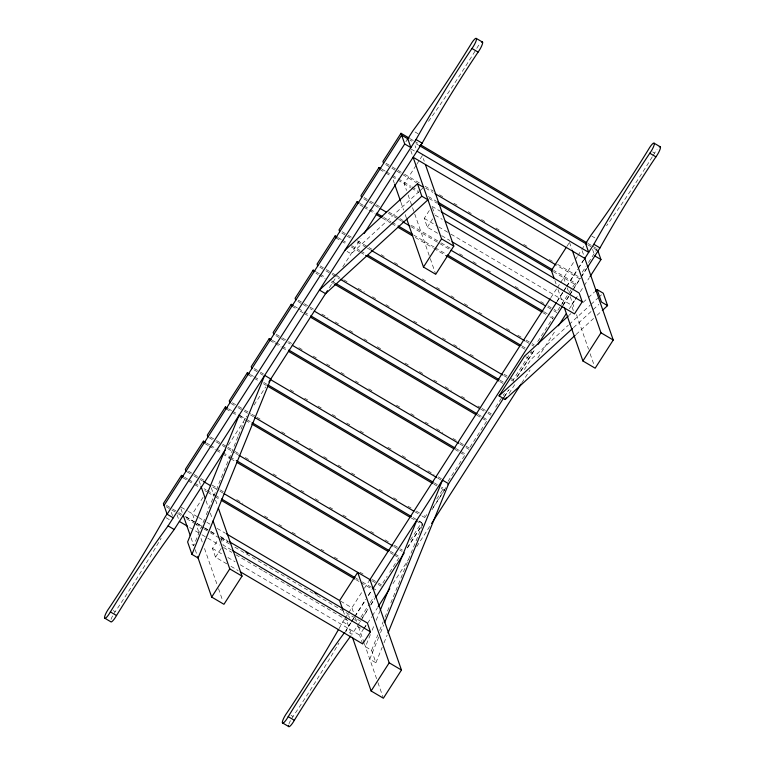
<?xml version="1.0" encoding="UTF-8"?>
<svg xmlns="http://www.w3.org/2000/svg" width="765" height="765" viewBox="0 0 765 765"><rect width="100%" height="100%" fill="white"/><g stroke="black" fill="none" stroke-linecap="round" stroke-linejoin="round"><path stroke-width="0.57" stroke-dasharray="3.83 2.87" d="M204.494 519.119L193.746 545.569L190.686 543.762M206.282 514.711L238.068 436.461M238.517 435.361L243.892 422.137M370.375 634.587L365.45 646.712L371.58 650.317L375.911 662.758L382.194 647.286M372.163 630.178L373.951 625.77M376.189 620.262L379.775 611.445M371.58 650.317L377.843 634.893M379.641 630.484L383.217 621.668M385.015 617.259L389.041 607.343M390.829 602.935L423.064 523.585L418.981 521.175M378.761 637.044L369.782 659.143L375.911 662.758M380.549 632.626L383.695 624.89M383.992 642.868L387.138 635.132M405.861 141.802L407.793 138.79M228.324 445.182L246.99 416.093M254.076 405.048L265.694 386.956M329.399 287.688L337.136 275.62M342.816 266.775L360.956 238.498M203.05 497.336L192.455 513.851L194.788 520.544M416.084 165.374L404.236 183.839L406.569 190.533M416.705 164.408L422.318 155.668L424.259 161.243M226.842 563.872L215.52 557.207L212.46 548.409L217.824 540.052M437.599 233.258L427.3 227.195L424.24 218.398L429.605 210.04M215.52 557.207L222.08 546.985M427.3 227.195L432.665 218.838M566.989 246.244L568.864 243.327M338.981 628.677A299.813 63.648 -59.5 0 0 342.844 621.849L344.776 618.847M345.426 617.843L347.999 613.826L349.548 618.197M348.639 612.822L363.729 589.308M364.36 588.342L368.72 581.534M550.857 297.719L556.662 288.682M557.303 287.678L559.875 283.662M560.525 282.668L574.687 260.588M575.337 259.584L577.269 256.571M577.91 255.567L581.132 250.547M581.773 249.543L584.517 245.269M345.111 632.282A299.813 63.648 -59.5 0 0 348.983 625.464L350.915 622.452M351.556 621.448L354.128 617.441L355.295 620.711M354.778 616.437L365.737 599.358M368.3 595.361L372.173 589.318M556.987 301.343L566.014 287.277M566.645 286.292L577.604 269.213M578.235 268.228L583.399 260.186M351.059 622.614L345.914 630.647L352.043 634.261L360.43 621.19M351.709 621.61L354.396 617.422M354.922 616.6L365.871 599.54M368.453 595.524L371.666 590.504M557.14 301.486L562.935 292.459M563.585 291.455L566.157 287.439M566.808 286.435L577.747 269.376M578.397 268.372L583.552 260.349M360.87 617.202L369.6 603.604M370.222 602.629L373.961 596.805M382.825 582.997L387.186 576.188M389.681 572.306L399.655 556.767L394.52 553.736M410.384 540.042L421.611 522.552L412.364 517.111M426.727 514.577L425.483 516.518L422.395 514.702M436.7 499.029L443.557 488.347L441.501 487.133M448.061 481.338L465.512 454.142L460.377 451.111M470.006 447.133L487.468 419.928L482.332 416.906M495.701 407.095L502.557 396.404M503.188 395.438L504.431 393.497M513.946 381.572L513.296 379.689L531.369 351.508L532.029 353.401M537.738 341.592L553.325 317.303L548.189 314.281M557.819 310.294L560.936 305.436M561.567 304.47L568.424 293.779M569.045 292.813L572.163 287.956M572.784 286.98L575.28 283.098L553.707 270.389M582.27 272.197L586.009 266.373M588.505 262.491L597.236 248.883M362.151 618.11L368.386 608.404M370.872 604.513L375.089 597.953M407.286 547.778L422.739 523.7M432.99 507.721L445.918 487.573M503.839 397.322L508.381 390.246M516.758 377.202L534.142 350.112M562.839 305.378L580.501 277.867M581.056 276.997L586.669 268.257M361.061 620.205L368.156 609.15M370.719 605.153L374.592 599.119M407.429 547.96L422.892 523.862M431.9 509.815L444.8 489.715M504.671 396.433L509.174 389.395M517.551 376.361L534.936 349.261M563.269 305.12L569.074 296.074M569.705 295.089L572.287 291.054M572.928 290.069L580.664 278.011M581.295 277.026L586.459 268.974M509.021 393.497L516.05 382.548M524.36 369.6L530.757 359.636L568.309 325.211M362.686 643.901L359.627 635.103L363.203 629.538M363.796 628.601L366.186 624.89M573.329 310.59L571.407 305.092L576.179 297.661M363.987 628.82L371.714 616.781M372.354 615.777L377.508 607.745M392.961 583.666L408.414 559.588M416.782 546.535L429.662 526.473M521.749 382.988L530.116 369.935M537.843 357.896L555.227 330.805M569.399 308.735L574.553 300.702M575.194 299.698L577.766 295.682M580.348 291.675L583.561 286.655M584.211 285.651L589.356 277.628M419.249 191.384L351.125 253.817L347.042 251.417M420.119 190.581L422.739 188.18M569.16 315.199L570.91 313.602M583.131 302.395L587.501 298.388M588.371 297.585L594.491 291.981M569.179 324.417L590.14 305.206M591.01 304.403L598 297.996M598.871 297.193L601.491 294.793M573.434 327.688L598.813 304.422M576.064 334.506L593.573 318.46M597.073 315.257L601.443 311.25M652.574 151.881L654.62 153.086A7.583 1.607 -59.5 0 1 657.078 149.29M415.003 131.943L418.072 133.751M591.814 236.098L594.874 237.905M410.25 138.742L413.33 140.559M414.362 141.162L419.497 144.183M587.989 243.442L592.091 245.861M593.124 246.464L596.203 248.281M409.877 140.024L411.933 141.229M415.978 143.61L418.101 144.862M587.616 244.724L592.751 247.745M593.783 248.348L596.863 250.165M411.073 149.041L415.194 151.47M386.009 163.28L391.145 166.311M392.168 166.913L403.471 173.569M404.503 174.171L420.941 183.858M425.044 186.278L433.267 191.116M439.435 194.75L443.537 197.169M453.817 203.222L457.919 205.642M468.199 211.695L471.278 213.512M481.548 219.565L485.66 221.984M495.94 228.037L500.042 230.456M523.671 244.379L527.783 246.799M549.356 259.507L552.445 261.324M557.58 264.346L579.153 277.054L579.813 278.938L557.207 265.627M385.637 164.561L390.772 167.583M391.804 168.195L395.907 170.614M396.939 171.217L416.456 182.72M425.703 188.161L432.894 192.398M382.137 169.314L385.216 171.131M386.239 171.743L391.384 174.764M392.407 175.367L410.901 186.268M411.924 186.87L418.092 190.504M428.362 196.548L436.586 201.396M379.708 169.39L384.843 172.412M385.876 173.014L391.011 176.046M392.034 176.648L410.528 187.54M411.56 188.152L418.751 192.388M429.022 198.441L437.236 203.28M553.334 271.661L575.94 284.982L575.28 283.098M431.986 206.33L440.219 211.178M435.055 215.118L442.256 219.364M424.24 218.398L437.618 226.277M438.651 226.889L449.973 233.555M450.996 234.167L571.407 305.092M441.711 235.677L449.944 240.535M364.054 197.494L369.189 200.516M370.222 201.119L375.357 204.15M376.38 204.752L379.469 206.569M388.716 212.01L398.986 218.063M400.009 218.675L403.098 220.492M411.312 225.331L440.076 242.276M441.109 242.878L450.356 248.329M459.602 253.77L462.682 255.586M472.952 261.64L477.064 264.059M487.343 270.112L491.446 272.531M515.075 286.454L519.186 288.874M540.759 301.582L543.848 303.399M547.95 305.818L553.095 308.85M554.118 309.452L556.174 310.666M363.681 198.766L367.793 201.185M368.816 201.797L373.961 204.819M374.984 205.422L379.096 207.851M388.343 213.292L397.59 218.742M398.613 219.345L401.692 221.162M410.939 226.612L438.68 242.945M439.712 243.557L448.959 248.998M547.587 307.1L552.722 310.121M553.745 310.733L556.824 312.55M360.181 203.528L363.26 205.345M364.293 205.948L374.563 212.001M383.81 217.442L391.001 221.687M392.024 222.29L397.169 225.312M413.607 234.998L434.147 247.105M435.18 247.707L446.483 254.363M544.078 311.852L547.166 313.669M359.808 204.81L362.887 206.617M363.92 207.229L368.032 209.648M369.055 210.251L375.223 213.884M382.414 218.121L390.628 222.959M391.661 223.571L395.763 225.991M415.29 237.485L432.751 247.774M433.784 248.376L446.11 255.644M542.681 312.531L545.761 314.348M549.872 316.767L552.952 318.584M342.098 231.699L347.233 234.721M348.266 235.333L351.345 237.15M357.513 240.774L371.895 249.247M381.142 254.697L384.221 256.514M394.501 262.567L398.603 264.986M422.232 278.9L426.344 281.329M436.624 287.372L440.726 289.801M451.006 295.845L454.085 297.661M464.355 303.715L468.467 306.134M478.737 312.187L482.849 314.606M506.478 328.529L510.59 330.949M517.781 335.185L521.893 337.604M526.004 340.033L531.14 343.055M532.163 343.657L534.219 344.872M341.726 232.981L345.837 235.4M346.87 236.003L350.972 238.422M357.14 242.056L366.387 247.506M367.41 248.109L371.522 250.528M525.631 341.305L530.767 344.336M531.79 344.939L533.846 346.153M338.226 237.733L341.305 239.55M342.338 240.153L347.473 243.184M351.584 245.603L359.799 250.442M360.831 251.054L365.966 254.076M522.122 346.067L525.211 347.884M335.797 237.8L346.076 243.853M351.212 246.885L359.435 251.723M360.458 252.326L364.57 254.745M521.759 347.348L524.838 349.156M525.641 356.624L530.757 359.636M320.153 265.904L325.288 268.936M326.311 269.538L331.446 272.56M332.479 273.172L335.558 274.989M336.59 275.591L342.749 279.225M343.781 279.827L347.884 282.247M358.163 288.3L364.322 291.934M372.545 296.772L375.625 298.589M385.904 304.642L390.007 307.061M413.636 320.984L417.747 323.404M428.018 329.457L432.129 331.876M442.409 337.929L445.488 339.736M453.702 344.585L459.87 348.218M470.14 354.262L474.252 356.691M504.049 374.238L507.128 376.055M511.24 378.474L513.296 379.689M319.78 267.186L324.915 270.208M325.938 270.82L331.082 273.841M332.106 274.453L339.297 278.69M503.676 375.519L506.755 377.336M510.867 379.756L512.923 380.96M316.27 271.948L319.359 273.755M320.382 274.367L325.517 277.389M331.685 281.023L334.764 282.84M500.176 380.272L503.255 382.089M315.907 273.22L317.953 274.434M318.986 275.037L325.154 278.67M331.312 282.304L333.368 283.509M499.803 381.553L502.882 383.37M298.197 300.119L303.332 303.141M304.355 303.743L313.602 309.194M321.826 314.032L327.984 317.666M335.185 321.902L339.287 324.322M349.567 330.375L353.669 332.794M363.949 338.847L367.028 340.664M377.298 346.717L381.41 349.136M405.039 363.059L409.151 365.479M419.421 371.532L423.533 373.951M433.803 380.004L436.892 381.821M445.106 386.66L451.274 390.293M461.544 396.347L465.656 398.766M477.982 406.024L481.07 407.841M482.093 408.443L487.228 411.474M488.261 412.077L491.34 413.894M297.824 301.391L301.936 303.82M302.959 304.422L309.127 308.056M310.15 308.658L312.206 309.863M480.697 409.122L486.856 412.756M487.888 413.358L490.967 415.175M294.324 306.153L297.403 307.97M298.426 308.572L309.729 315.228M478.221 414.487L481.3 416.294M291.895 306.22L296.007 308.639M300.109 311.059L303.198 312.875M304.221 313.487L309.356 316.509M476.825 415.156L480.927 417.575M481.96 418.187L487.095 421.209M276.242 334.324L281.377 337.346M282.409 337.958L287.544 340.98M288.568 341.582L291.656 343.399M298.847 347.635L302.95 350.064M313.229 356.108L316.308 357.924M326.579 363.977L330.69 366.397M340.97 372.45L345.072 374.869M355.352 380.922L358.431 382.739M368.701 388.792L372.813 391.211M396.442 405.134L400.554 407.554M410.824 413.607L414.936 416.026M425.206 422.079L428.295 423.896M436.509 428.735L442.677 432.368M452.947 438.422L459.115 442.046M460.138 442.658L469.385 448.099M275.869 335.606L279.98 338.025M281.004 338.627L287.171 342.261M288.195 342.863L290.251 344.078M459.765 443.93L464.91 446.961M465.933 447.563L469.012 449.38M272.369 340.358L275.448 342.175M276.481 342.777L287.774 349.442M456.265 448.692L459.344 450.509M269.94 340.435L274.052 342.854M275.075 343.456L281.243 347.09M282.266 347.693L286.378 350.112M454.869 449.361L458.981 451.79M460.004 452.392L465.139 455.414M254.286 368.529L259.421 371.561M260.454 372.163L263.533 373.98M290.251 389.71L294.353 392.139M304.633 398.192L307.712 399.999M317.982 406.052L322.094 408.472M332.364 414.525L336.476 416.944M346.755 422.997L349.834 424.814M360.105 430.867L364.216 433.286M387.845 447.209L391.957 449.629M402.227 455.682L406.339 458.101M416.609 464.154L419.698 465.971M427.912 470.81L434.08 474.443M438.192 476.863L442.294 479.282M253.913 369.811L259.058 372.842M260.081 373.444L263.16 375.261M437.819 478.144L440.898 479.961M250.413 374.573L253.492 376.39M254.525 376.992L259.66 380.014M263.772 382.433L266.851 384.25M434.31 482.897L437.398 484.714M247.984 374.64L253.129 377.661M254.152 378.273L259.287 381.295M263.399 383.714L266.478 385.531M433.946 484.178L437.025 485.995M441.137 488.414L444.216 490.231L443.557 488.347M232.331 402.744L237.475 405.766M238.498 406.368L243.633 409.399M244.666 410.002L250.824 413.636M251.857 414.238L255.969 416.657M256.992 417.269L260.071 419.086M281.644 431.795L285.756 434.214M296.036 440.267L299.115 442.084M309.385 448.127L313.497 450.556M323.767 456.6L327.879 459.029M338.159 465.072L341.238 466.889M351.508 472.942L355.62 475.361M379.249 489.284L383.361 491.704M393.631 497.757L397.743 500.176M408.013 506.229L411.101 508.046M416.236 511.068L421.372 514.099M230.934 403.413L237.102 407.047M238.125 407.649L243.26 410.681M244.293 411.283L249.428 414.305M250.461 414.917L253.54 416.734M414.831 511.747L420.999 515.381M422.031 515.983L425.111 517.8M228.458 408.778L231.546 410.595M232.57 411.197L237.705 414.228M238.737 414.831L245.928 419.067M246.952 419.669L251.063 422.089M240.124 415.816L245.24 418.828M226.038 408.845L231.173 411.876M232.197 412.478L237.332 415.5M238.364 416.112L244.532 419.736M245.555 420.348L250.691 423.37M410.958 517.781L415.07 520.2M416.103 520.812L422.261 524.436L421.611 522.552M210.385 436.949L215.52 439.98M216.543 440.583L221.687 443.604M222.711 444.216L226.822 446.636M227.846 447.238L234.014 450.872M235.037 451.474L239.149 453.894M245.316 457.527L251.475 461.161M273.048 473.87L277.159 476.289M287.439 482.342L290.518 484.159M300.788 490.212L304.9 492.631M315.17 498.684L319.282 501.104M329.552 507.157L332.641 508.964M342.911 515.017L347.023 517.446M370.652 531.359L374.764 533.779M385.034 539.832L389.146 542.251M394.281 545.282L399.416 548.304M400.449 548.916L402.495 550.121M208.979 437.628L215.147 441.252M216.179 441.864L221.315 444.886M222.338 445.488L226.45 447.917M227.473 448.52L234.664 452.756M235.697 453.358L237.752 454.573M393.908 546.564L402.132 551.402M206.512 442.983L209.591 444.8M210.614 445.412L215.759 448.433M216.782 449.036L221.917 452.067M222.95 452.67L229.108 456.303M230.141 456.906L235.276 459.937M390.408 551.316L393.487 553.133M205.106 443.662L208.195 445.479M209.218 446.081L215.386 449.715M216.409 450.317L221.544 453.349M222.577 453.951L229.768 458.187M230.791 458.79L234.903 461.209M390.035 552.598L393.114 554.415M394.147 555.017L398.259 557.436M188.429 471.154L199.732 477.819M200.755 478.421L203.844 480.238M212.058 485.077L219.249 489.313M220.282 489.916L223.361 491.732M236.72 499.602L242.878 503.236M264.451 515.945L268.563 518.364M278.833 524.417L281.922 526.234M292.192 532.287L296.304 534.706M306.574 540.759L310.686 543.179M320.956 549.232L324.044 551.049M334.315 557.092L338.426 559.521M359.999 572.23L363.079 574.046M372.326 579.488L377.461 582.519M378.493 583.121L381.572 584.938M187.033 471.833L193.191 475.467M194.224 476.069L202.438 480.908M212.718 486.961L218.876 490.594M219.909 491.197L222.988 493.014M371.953 580.769L377.097 583.791M378.12 584.403L381.2 586.22M184.556 477.197L187.635 479.014M188.668 479.617L193.803 482.639M194.826 483.251L199.961 486.272M204.073 488.692L206.129 489.906M207.152 490.508L214.343 494.745M215.376 495.347L220.511 498.378M356.127 578.264L358.183 579.478M362.285 581.897L371.532 587.338M372.565 587.95L377.7 590.972M183.16 477.867L187.262 480.286M188.295 480.898L193.43 483.92M194.453 484.522L199.598 487.554M204.733 490.575L206.789 491.79M207.812 492.392L213.98 496.026M215.003 496.628L220.138 499.66M355.754 579.545L359.866 581.964M360.889 582.567L371.168 588.62M181.209 507.224L187.387 510.867M188.362 511.441L197.666 516.92M198.69 517.523L205.89 521.768M206.923 522.371L210.002 524.188M217.203 528.424L225.426 533.272M340.645 601.147L351.89 607.764L353.832 613.348M220.205 536.341L227.406 540.578M166.474 505.369L171.609 508.39M172.641 509.002L177.776 512.024M178.8 512.627L181.888 514.443M185.991 516.863L196.27 522.916M197.293 523.528L203.461 527.152M204.485 527.764L209.629 530.786M210.652 531.388L215.787 534.419M220.922 537.441L228.113 541.677M185.302 516.624L203.815 527.534M204.838 528.137L209.983 531.168M211.006 531.771L216.151 534.802M221.295 537.824L228.486 542.069M166.091 506.64L181.458 515.687M186.593 518.718L194.874 523.595M195.85 524.168L203.088 528.433M204.073 529.017L209.256 532.067M210.241 532.65L219.526 538.12M220.521 538.703L229.796 544.173M234.922 547.185L316.136 595.027M317.131 595.61L360.277 621.027L361.424 624.326M231.499 549.978L223.265 545.129L220.97 538.541M189.653 527.506L200.966 534.171M201.998 534.773L219.469 545.072M223.59 547.501L231.814 552.34M235.926 554.768L262.653 570.508M263.686 571.12L350.045 621.993M357.207 626.21L363.337 629.825M166.034 517.695L170.126 520.104M342.844 621.849L348.983 625.464M212.46 548.409L222.749 554.472M227.894 557.503L235.094 561.749M240.248 564.78L359.627 635.103M230.954 566.301L238.164 570.547M113.163 610.556L115.199 611.761A299.813 63.648 -59.5 0 0 161.119 538.225M290.987 715.313L293.033 716.518A299.813 63.648 -59.5 0 0 338.952 642.982M592.521 249.361L594.434 254.85M582.136 250.681L584.087 256.285M569.485 242.362L571.818 249.055M563.671 277.752L565.612 283.337M567.171 287.803L568.338 291.149M570.279 296.734L574.563 309.022M576.504 314.606L588.553 349.213M590.111 353.688L594.386 365.966M554.902 280.583L556.069 283.93M558.02 289.514L563.461 305.149M415.07 145.704L415.835 147.903M432.368 207.43L434.673 214.018M410.815 150.638L412.383 155.142M408.128 194.999L414.343 212.871M414.735 213.98L429.901 257.528M430.284 258.647L435.734 274.281M393.143 179.957L394.31 183.313M400.917 202.295L403.633 210.107M405.192 214.573L406.358 217.929M355.39 617.814L356.939 622.28M358.498 626.745L363.939 642.38M364.331 643.499L377.547 681.462M377.939 682.581L382.997 697.097M343.122 610.594L344.68 615.06M345.063 616.179L351.68 635.16M211.312 487.907L214.028 495.73M215.587 500.195L217.145 504.661M199.043 480.688L200.985 486.272M206.043 500.788L208.376 507.482M210.318 513.066L212.268 518.651M195.171 521.663L199.063 532.832M201.004 538.417L202.562 542.882M204.504 548.467L216.944 584.192M218.503 588.658L222.778 600.946M180.951 508.821L182.519 513.325M191.078 537.891L193.794 545.703M195.19 549.71L197.714 556.968M177.078 514.855L178.608 519.253M171.331 512.349L172.479 515.639M654.62 153.086A299.813 63.648 -59.5 0 1 652.861 155.936M652.268 156.892A299.813 63.648 -59.5 0 1 606.588 225.752M288.874 724.149A7.583 1.607 -59.5 0 1 290.595 720.372M291.771 718.364A7.583 1.607 -59.5 0 1 293.033 716.518M476.786 48.329A7.583 1.607 -59.5 0 1 480.449 43.108M475.027 51.179A299.813 63.648 -59.5 0 1 427.377 122.936M111.04 619.392A7.583 1.607 -59.5 0 1 112.761 615.615M113.947 613.606A7.583 1.607 -59.5 0 1 115.199 611.761"/><path stroke-width="1.15" d="M239.101 415.213L187.616 541.955L191.948 554.386L198.078 558.001L270.8 378.991L264.671 375.376L191.948 554.386M380.224 610.336L416.935 519.971M384.594 622.681L442.505 480.133L448.634 483.738L388.027 632.923M183.523 476.595L181.477 475.381L163.394 503.552L167.114 514.233L173.244 517.838M205.479 442.38L203.423 441.176L185.35 469.347L186 471.23M227.435 408.175L225.379 406.961L207.296 435.132L207.956 437.016M249.39 373.961L247.334 372.756L229.251 400.927L229.911 402.811M271.336 339.756L269.29 338.541L251.207 366.722L251.867 368.606M293.291 305.551L291.236 304.336L273.162 332.507L273.813 334.391M315.247 271.336L313.191 270.131L295.108 298.302L295.768 300.186M337.202 237.131L335.147 235.916L317.064 264.088L317.724 265.971M359.148 202.926L357.102 201.711L339.019 229.883L339.679 231.766M381.104 168.711L379.048 167.506L360.975 195.677L361.625 197.561M409.227 138.14L401.003 133.292L382.93 161.463L383.581 163.347M164.045 505.435L401.663 135.176L407.822 138.809L410.853 147.588L404.723 143.973L401.003 133.292M166.952 514.09L165.02 517.102A299.813 63.648 -59.5 0 1 109.07 608.146A7.583 1.607 -59.5 0 0 104.566 618.082L110.696 621.696A7.583 1.607 -59.5 0 0 116.519 615.529A299.813 63.648 -59.5 0 1 174.21 529.504L225.101 450.203M407.162 139.775L412.957 130.739A299.813 63.648 -59.5 0 0 470.657 44.714A7.583 1.607 -59.5 0 1 476.471 38.546L482.61 42.161M167.114 514.233L404.723 143.973M104.566 618.082A7.583 1.607 -59.5 0 0 110.38 611.914A299.813 63.648 -59.5 0 1 168.08 525.89L416.017 139.536A299.813 63.648 -59.5 0 1 471.967 48.482A7.583 1.607 -59.5 0 0 476.471 38.546M268.888 381.974L327.477 290.671M364.178 233.488L422.156 143.151A299.813 63.648 -59.5 0 1 478.096 52.096A7.583 1.607 -59.5 0 0 482.256 44.466A7.583 1.607 -59.5 0 0 481.462 42.19M218.312 508.008L242.027 576.122L223.944 604.293L211.685 597.073L229.758 568.892L213.043 520.879M425.426 164.599L453.808 246.11L435.734 274.281L423.466 267.052L441.548 238.881L413.157 157.37M342.73 609.476L339.622 600.544L357.704 572.373L389.194 662.815L401.462 670.044L383.38 698.216L371.121 690.986L352.455 637.388M566.368 247.219L551.402 270.533L554.128 278.345M369.256 580.712L550.217 298.723M585.636 243.528L590.79 235.496A299.813 63.648 -59.5 0 0 648.481 149.471A7.583 1.607 -59.5 0 1 654.305 143.304L660.434 146.918M372.957 588.495L556.499 302.491M584.192 259.345L593.85 244.293A299.813 63.648 -59.5 0 1 649.801 153.239A7.583 1.607 -59.5 0 0 654.305 143.304M575.194 335.309L505.187 399.473L499.057 395.868L524.627 356.021L568.29 316.002M375.873 597.13L404.216 552.961M448.003 484.733L504.03 397.427M538.149 344.25L562.629 306.105M587.74 266.985L599.98 247.898A299.813 63.648 -59.5 0 1 655.93 156.854A7.583 1.607 -59.5 0 0 660.09 149.223A7.583 1.607 -59.5 0 0 659.296 146.947M505.187 399.473L506.468 397.484M378.149 606.741L389.739 588.687M431.594 523.461L521.099 383.982M558.45 325.785L566.177 313.746M590.006 276.624L600.955 259.565L597.886 250.767M229.471 541.792L367.372 623.035L370.442 631.823L362.686 643.901L240.22 571.751M441.252 211.781L579.162 293.024L582.222 301.812L574.477 313.889L452 241.74M371.121 690.986L389.194 662.815M584.47 257.403L613.243 340.023L595.17 368.204L582.901 360.975L600.984 332.804L572.21 250.174M344.996 250.212L417.48 183.772L423.609 187.377M421.811 196.203L319.426 290.05L325.555 293.664L427.941 199.818L421.811 196.203L417.48 183.772M595.361 291.188L597.111 289.581L603.241 293.196L607.573 305.627L602.323 310.447M499.057 395.868L572.564 328.491M471.967 48.482L478.096 52.096M649.801 153.239L655.93 156.854M416.017 139.536L422.156 143.151M593.85 244.293L599.98 247.898M420.521 144.795L586.956 242.83M419.124 145.465L586.583 244.112M416.992 151.193L588.687 252.335L585.627 243.547M594.816 255.95L600.955 259.565M413.11 157.236L584.814 258.379M434.95 193.612L556.184 265.025M437.609 201.998L552.674 269.777M438.269 203.882L552.301 271.059M607.573 305.627L601.433 302.022L597.111 289.581M445.345 221.181L582.222 301.812M441.548 238.881L453.808 246.11M600.984 332.804L613.243 340.023M380.119 208.453L386.287 212.087M402.725 221.764L409.916 226M451.006 250.212L545.531 305.885M376.619 213.206L382.787 216.839M398.192 225.924L412.574 234.396M447.506 254.965L543.054 311.25M376.246 214.487L381.381 217.518M397.819 227.195L412.201 235.668M446.11 255.644L541.658 311.929M371.522 250.528L524.599 340.702M368.022 255.29L521.099 345.464M365.594 255.357L519.703 346.134M340.32 279.292L502.653 374.907M335.797 283.442L499.143 379.67M334.391 284.121L498.77 380.951M314.262 311.078L479.665 408.51M310.762 315.84L477.188 413.875M310.389 317.112L475.792 414.553M292.307 345.283L458.742 443.327M288.807 350.045L455.242 448.089M288.434 351.326L453.836 448.759M270.351 379.497L436.786 477.542M267.884 384.862L433.286 482.294M267.511 386.134L432.914 483.576M254.563 417.336L413.808 511.144M252.087 422.701L411.331 516.499M251.723 423.973L409.935 517.178M238.776 455.175L392.885 545.952M236.299 460.54L389.375 550.714M236.959 462.423L387.979 551.383M203.375 481.462L210.662 485.756M224.011 493.616L370.929 580.166M221.544 498.981L355.094 577.661M221.171 500.262L354.731 578.933M226.45 533.874L339.545 600.496M245.967 552.359L248.023 553.573M314.855 592.942L316.911 594.147M232.531 550.59L370.442 631.823M179.373 521.453L187.597 526.301M168.08 525.89L174.21 529.504M229.758 568.892L242.027 576.122M110.38 611.914L116.519 615.529M288.529 726.454L282.39 722.839A7.583 1.607 -59.5 0 0 288.214 716.671L294.343 720.286A299.813 63.648 -59.5 0 1 350.666 636.136M564.235 307.377L582.901 360.975M394.692 184.432L400.525 201.176M406.751 219.039L423.466 267.052M379.048 167.506L379.708 169.39M357.102 201.711L357.752 203.595M335.147 235.916L335.797 237.8M313.191 270.131L313.851 272.015M291.236 304.336L291.895 306.22M369.964 579.593L401.462 670.044M269.29 338.541L269.94 340.435M247.334 372.756L247.984 374.64M225.379 406.961L226.038 408.845M203.423 441.176L204.083 443.059M200.985 486.272L205.269 498.551M181.477 475.381L182.127 477.264M183.294 515.553L190.294 535.653M197.686 556.872L211.685 597.073M288.214 716.671A299.813 63.648 -59.5 0 1 344.527 632.521M294.343 720.286A7.583 1.607 -59.5 0 1 290.145 726.033A7.583 1.607 -59.5 0 1 288.51 725.555M338.426 629.643A299.813 63.648 -59.5 0 1 286.904 712.904A7.583 1.607 -59.5 0 0 282.39 722.839"/></g></svg>
